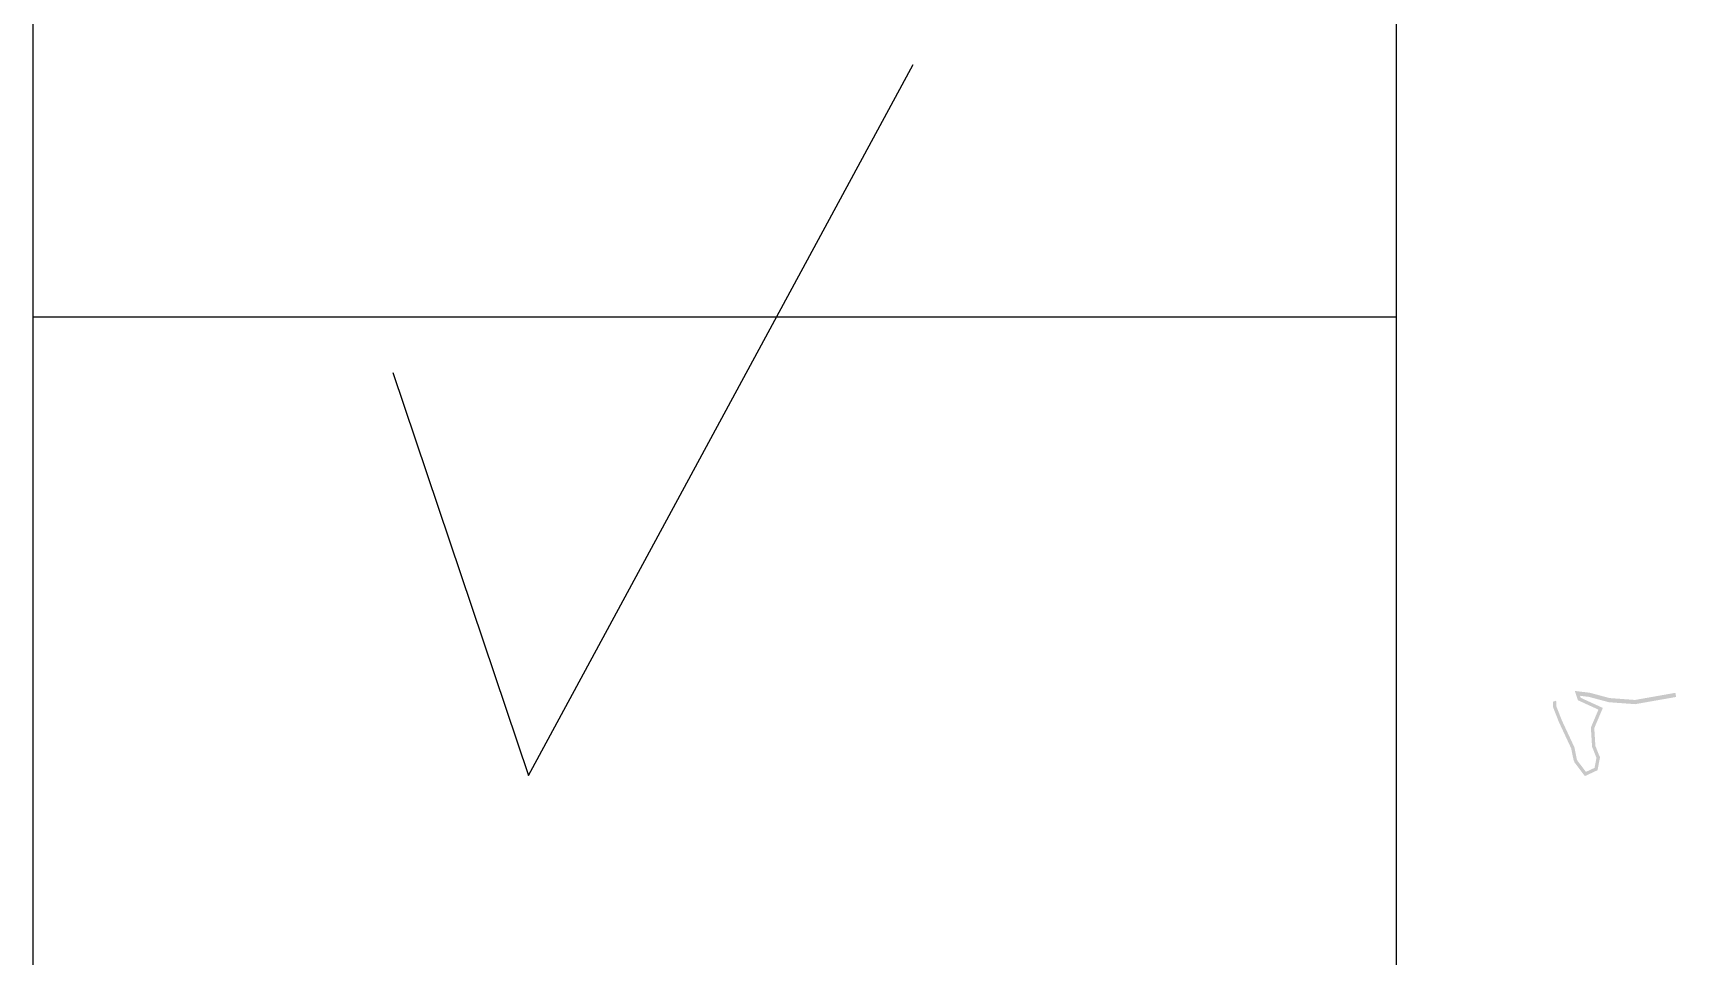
# Model space of a CAD drawing. Header units: centimetres. Extents: x -47768 to 194820, y -149527 to 141949.
# Drawn here: x 49457 to 119953, y 45807 to 85391 of the extents above; entities that cross this region are included whole.
import ezdxf

# ---------------------------------------------------------------- set-up
doc = ezdxf.new("R2010")
doc.units = ezdxf.units.CM
doc.layers.add('0S-分圖線', color=8, linetype='Continuous', plot=False)
doc.layers.add('0S-開挖', color=3, linetype='Continuous')
doc.layers.add('1S-TEXT', color=7, linetype='Continuous')

msp = doc.modelspace()

# ---------------------------------------------------------------- hatches: boundary and pattern name
at = {"layer": '0S-開挖', "ltscale": 100}
h = msp.add_hatch(dxfattribs=at)
h.set_pattern_fill('ANGLE', color=256)
h.set_pattern_definition([(0, (140780.855, 53525.186), (0, 6.985), [5.08, -1.905]), (90, (140780.855, 53525.186), (-6.985, 4e-16), [5.08, -1.905])])
edge = h.paths.add_edge_path()
edge.add_line((111744.8731, 55821.7683), (114668.2034, 56715.4761))
edge.add_line((114668.2034, 56715.4761), (114668.2034, 56494.2401))
edge.add_line((114668.2034, 56494.2401), (114922.987, 55846.2874))
edge.add_line((114922.987, 55846.2874), (114959.2188, 55768.614))
edge.add_line((114959.2188, 55768.614), (115175.763, 55304.2334))
edge.add_line((115175.763, 55304.2334), (115209.5817, 55231.7331))
edge.add_line((115209.5817, 55231.7331), (115425.9573, 54767.7142))
edge.add_line((115425.9573, 54767.7142), (115450.5177, 54715.0443))
edge.add_line((115450.5177, 54715.0443), (115553.8802, 54207.3055))
edge.add_line((115553.8802, 54207.3055), (115605.2558, 54097.1301))
edge.add_line((115605.2558, 54097.1301), (116038.5099, 53525.1858))
edge.add_line((116038.5099, 53525.1858), (116581.0606, 53778.1794))
edge.add_line((116581.0606, 53778.1794), (116689.4871, 54334.697))
edge.add_line((116689.4871, 54334.697), (116632.7378, 54456.3963))
edge.add_line((116632.7378, 54456.3963), (116511.7473, 54765.7209))
edge.add_line((116511.7473, 54765.7209), (116490.2517, 54811.8184))
edge.add_line((116490.2517, 54811.8184), (116442.2848, 55581.2946))
edge.add_line((116442.2848, 55581.2946), (116809.1189, 56448.0032))
edge.add_line((116809.1189, 56448.0032), (115859.846, 56882.6479))
edge.add_line((115859.846, 56882.6479), (115831.3347, 56967.5965))
edge.add_line((115831.3347, 56967.5965), (116211.5262, 56921.8683))
edge.add_line((116211.5262, 56921.8683), (117068.9283, 56692.8583))
edge.add_line((117068.9283, 56692.8583), (118196.1609, 56608.9998))
edge.add_line((118196.1609, 56608.9998), (119084.884, 56765.7056))
edge.add_line((119084.884, 56765.7056), (119953.4841, 56918.2463))
edge.add_line((119922.3495, 57095.5331), (119053.6884, 56942.9818))
edge.add_line((119053.6884, 56942.9818), (118187.0696, 56790.1735))
edge.add_line((118187.0696, 56790.1735), (117099.0921, 56871.1117))
edge.add_line((117099.0921, 56871.1117), (116245.6684, 57099.0591))
edge.add_line((116245.6684, 57099.0591), (115608.5432, 57175.6905))
edge.add_line((115608.5432, 57175.6905), (115742.3687, 56776.9607))
edge.add_line((115742.3687, 56776.9607), (116620.6848, 56374.805))
edge.add_line((116620.6848, 56374.805), (116295.4408, 55606.3601))
edge.add_line((116295.4408, 55606.3601), (116347.2399, 54775.409))
edge.add_line((116347.2399, 54775.409), (116378.3869, 54708.614))
edge.add_line((116378.3869, 54708.614), (116499.3774, 54399.2894))
edge.add_line((116499.3774, 54399.2894), (116538.1468, 54316.1481))
edge.add_line((116538.1468, 54316.1481), (116452.8578, 53878.3875))
edge.add_line((116452.8578, 53878.3875), (116083.3742, 53706.0958))
edge.add_line((116083.3742, 53706.0958), (115730.1516, 54172.3893))
edge.add_line((115730.1516, 54172.3893), (115692.5441, 54253.039))
edge.add_line((115692.5441, 54253.039), (115589.1816, 54760.7778))
edge.add_line((115589.1816, 54760.7778), (115557.3719, 54828.9939))
edge.add_line((115557.3719, 54828.9939), (115340.9925, 55293.0211))
edge.add_line((115340.9925, 55293.0211), (115307.1737, 55365.5214))
edge.add_line((115307.1737, 55365.5214), (115090.6295, 55829.9021))
edge.add_line((115090.6295, 55829.9021), (115056.289, 55903.5209))
edge.add_line((115056.289, 55903.5209), (114813.2034, 56521.7239))
edge.add_line((114813.2034, 56521.7239), (114813.2034, 56608.2296))
edge.add_line((114813.2034, 56608.2296), (114805.1751, 56757.3504))

# ---------------------------------------------------------------- linework, layer by layer
at = {"layer": '0S-分圖線', "ltscale": 100}
for p, q in [((49457.2912, 141948.9384), (49457.2912, -149526.8837)), ((107942.178, 141948.9384), (107942.178, -134290.3056)), ((49457.2912, 73220.1067), (107942.178, 73220.1067))]:
    msp.add_line(p, q, dxfattribs=at)
at = {"layer": '1S-TEXT', "ltscale": 100}
for p, q in [((70717.8499, 53550.3818), (87221.6687, 84033.906)), ((64892.9727, 70830.8509), (70717.8499, 53550.3818))]:
    msp.add_line(p, q, dxfattribs=at)

doc.saveas('drawing.dxf')
